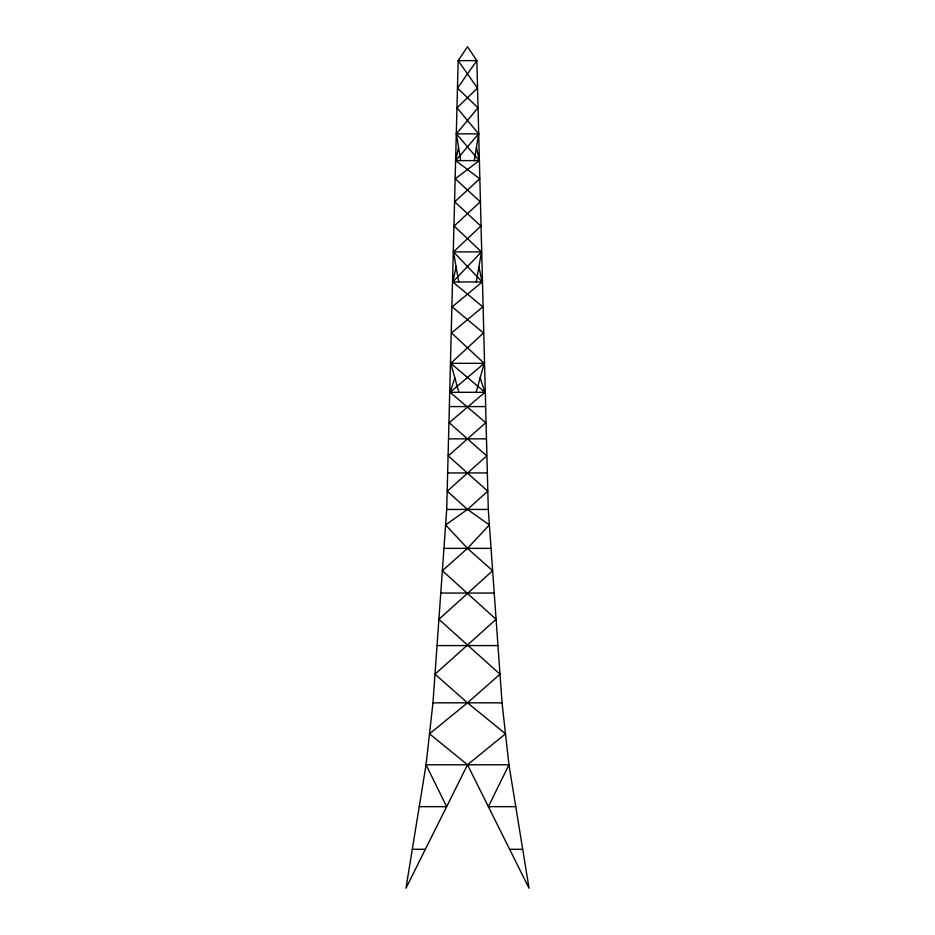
<?xml version="1.0" encoding="UTF-8"?>
<svg xmlns="http://www.w3.org/2000/svg" width="935" height="935" viewBox="0 0 935 935"><rect width="100%" height="100%" fill="white"/><g stroke="black" fill="none" stroke-linecap="round" stroke-linejoin="round"><path stroke-width="1.4" d="M480.169 377.822L484.903 392.303L449.221 422.725L486.738 455.894L447.246 491.179L467.5 509.435L489.379 524.944L467.5 548.366L442.372 570.712L496.088 619.321L435.009 674.217L467.5 702.84L505.484 733.811L467.5 764.783L405.954 888.25L426.056 764.783L432.963 702.84L446.72 509.435L458.162 60.623L467.5 46.75L476.838 60.623L488.28 509.435L502.037 702.84L508.944 764.783L529.046 888.25L467.5 764.783L429.516 733.811L467.5 702.84L499.991 674.217L438.912 619.321L492.628 570.712L467.5 548.366L445.621 524.944L467.5 509.435L487.754 491.179L448.262 455.894L485.779 422.725L450.097 392.303L454.831 377.822M474.29 160.61L478.626 133.845L457.005 107.805L477.516 88.135L458.162 60.623L476.838 60.623L457.484 88.135L477.995 107.805L456.373 133.845L460.71 160.61M476.266 281.949L481.49 251.889L454.13 226.071L480.274 201.796L455.287 178.784L479.269 160.61L476.453 147.227M458.547 147.227L455.731 160.61L479.713 178.784L454.726 201.796L480.87 226.071L453.51 251.889L458.734 281.949M456.116 266.919L452.774 281.949L482.834 306.855L451.535 332.965L484.201 363.329L476.125 392.303M449.677 406.585L485.323 406.585M448.753 438.854L486.247 438.854M447.772 472.935L487.228 472.935M446.72 509.435L488.28 509.435M443.961 548.366L491.039 548.366M440.771 593.059L494.229 593.059M437.042 645.582L497.958 645.582M432.963 702.84L502.037 702.84M419.242 806.66L446.626 806.66L426.056 764.783L508.944 764.783L488.374 806.66L515.758 806.66M412.3 849.307L425.367 849.307M509.633 849.307L522.7 849.307M458.875 392.303L450.799 363.329L483.465 332.965L452.166 306.855L482.226 281.949L478.884 266.919M478.626 133.845L455.731 160.61L479.269 160.61L456.373 133.845L478.626 133.845M481.49 251.889L452.774 281.949L482.226 281.949L453.51 251.889L481.49 251.889M484.201 363.329L450.097 392.303L484.903 392.303L450.799 363.329L484.201 363.329"/></g></svg>
